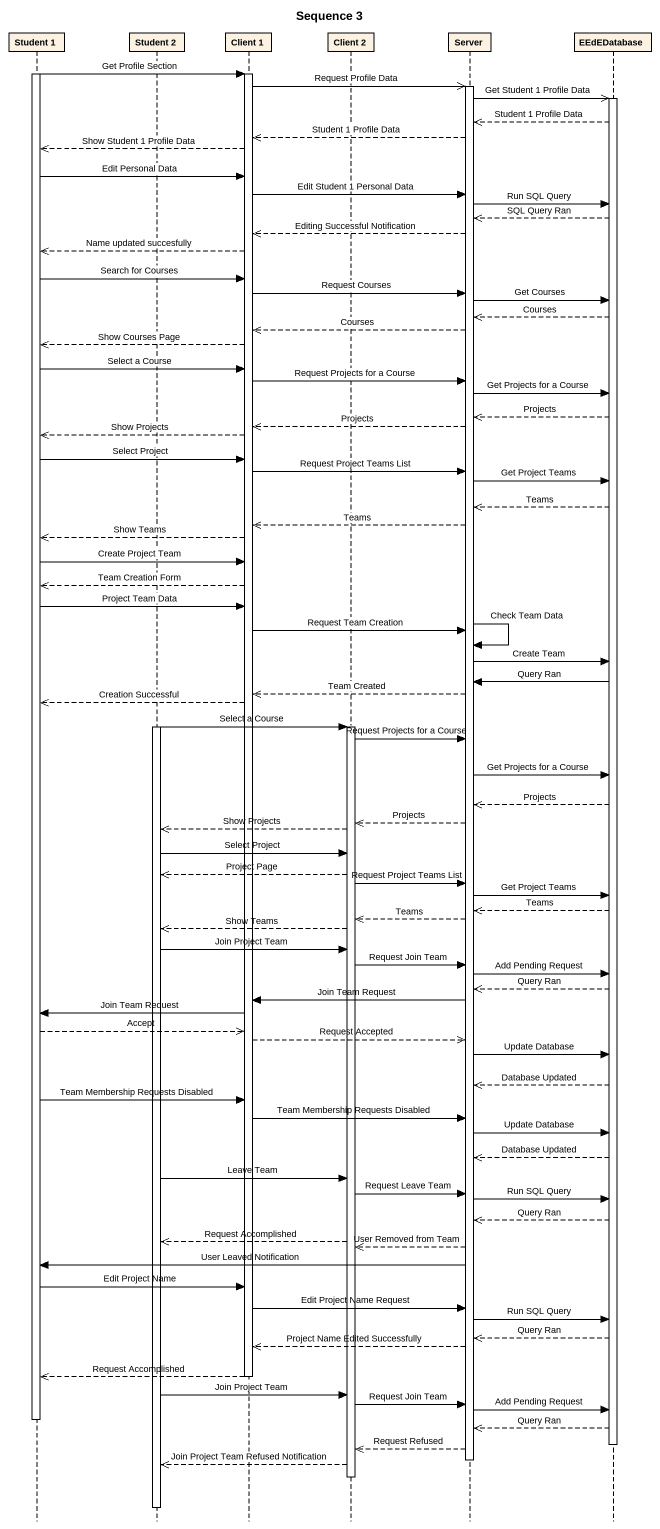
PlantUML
@startuml
title Sequence 3
hide footbox
participant "Student 1" as Student_1
participant "Student 2" as Student_2
participant "Client 1" as Client_1
participant "Client 2" as Client_2
participant Server
participant EEdEDatabase

activate Student_1
Student_1 -> Client_1 : Get Profile Section
activate Client_1
Client_1 ->> Server : Request Profile Data
activate Server
Server ->> EEdEDatabase : Get Student 1 Profile Data
activate EEdEDatabase
EEdEDatabase -->> Server : Student 1 Profile Data
Server -->> Client_1 : Student 1 Profile Data
Client_1 -->> Student_1 : Show Student 1 Profile Data
Student_1 -> Client_1 : Edit Personal Data
Client_1 -> Server : Edit Student 1 Personal Data
Server -> EEdEDatabase : Run SQL Query
EEdEDatabase -->> Server : SQL Query Ran
Server -->> Client_1 : Editing Successful Notification
Client_1 -->> Student_1 : Name updated succesfully
Student_1 -> Client_1 : Search for Courses
Client_1 -> Server : Request Courses
Server -> EEdEDatabase : Get Courses
EEdEDatabase -->> Server : Courses
Server -->> Client_1 : Courses
Client_1 -->> Student_1 : Show Courses Page
Student_1 -> Client_1 : Select a Course
Client_1 -> Server : Request Projects for a Course
Server -> EEdEDatabase : Get Projects for a Course
EEdEDatabase -->> Server : Projects
Server -->> Client_1 : Projects
Client_1 -->> Student_1 : Show Projects
Student_1 -> Client_1 : Select Project
Client_1 -> Server : Request Project Teams List
Server -> EEdEDatabase : Get Project Teams
EEdEDatabase -->> Server : Teams
Server -->> Client_1 : Teams
Client_1 -->> Student_1 : Show Teams
Student_1 -> Client_1 : Create Project Team
Client_1 -->> Student_1 : Team Creation Form
Student_1 -> Client_1 : Project Team Data
Client_1 -> Server : Request Team Creation
Server -> Server : Check Team Data
Server -> EEdEDatabase : Create Team
EEdEDatabase -> Server : Query Ran
Server -->> Client_1 : Team Created
Client_1 -->> Student_1 : Creation Successful
activate Student_2
Student_2 -> Client_2 : Select a Course
activate Client_2
Client_2 -> Server : Request Projects for a Course
Server -> EEdEDatabase : Get Projects for a Course
EEdEDatabase -->> Server : Projects
Server -->> Client_2 : Projects
Client_2 -->> Student_2 : Show Projects
Student_2 -> Client_2 : Select Project
Client_2 -->> Student_2 : Project Page
Client_2 -> Server : Request Project Teams List
Server -> EEdEDatabase : Get Project Teams
EEdEDatabase -->> Server : Teams
Server -->> Client_2 : Teams
Client_2 -->> Student_2 : Show Teams
Student_2 -> Client_2 : Join Project Team
Client_2 -> Server : Request Join Team
Server -> EEdEDatabase : Add Pending Request
EEdEDatabase -->> Server : Query Ran
Server -> Client_1 : Join Team Request
Client_1 -> Student_1 : Join Team Request
Student_1 -->> Client_1 : Accept
Client_1 -->> Server : Request Accepted
Server -> EEdEDatabase : Update Database
EEdEDatabase -->> Server : Database Updated
Student_1 -> Client_1 : Team Membership Requests Disabled
Client_1 -> Server : Team Membership Requests Disabled
Server -> EEdEDatabase : Update Database
EEdEDatabase -->> Server : Database Updated
Student_2 -> Client_2 : Leave Team
Client_2 -> Server : Request Leave Team
Server -> EEdEDatabase : Run SQL Query
EEdEDatabase -->> Server : Query Ran
Client_2 -->> Student_2 : Request Accomplished
Server -->> Client_2 : User Removed from Team
Server -> Student_1 : User Leaved Notification
Student_1 -> Client_1 : Edit Project Name
Client_1 -> Server : Edit Project Name Request
Server -> EEdEDatabase : Run SQL Query
EEdEDatabase -->> Server : Query Ran
Server -->> Client_1 : Project Name Edited Successfully
Client_1 -->> Student_1 : Request Accomplished
deactivate Client_1
Student_2 -> Client_2 : Join Project Team
Client_2 -> Server : Request Join Team
Server -> EEdEDatabase : Add Pending Request
deactivate Student_1
EEdEDatabase -->> Server : Query Ran
deactivate EEdEDatabase
Server -->> Client_2 : Request Refused
deactivate Server
Client_2 -->> Student_2 : Join Project Team Refused Notification
deactivate Client_2
deactivate Student_2
@enduml
